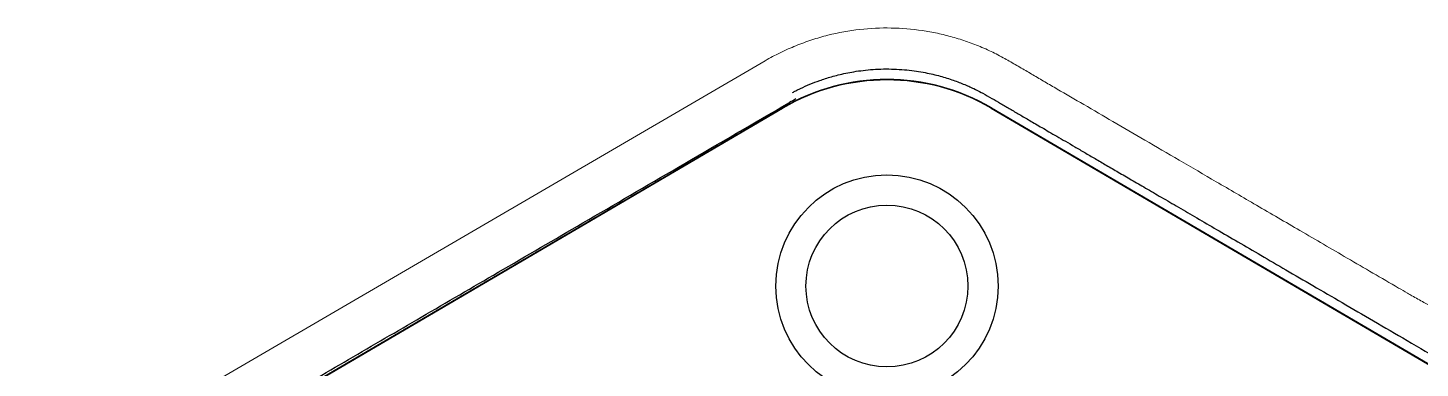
# Model space of a CAD drawing. Header units: millimetres. Extents: x 100 to 1590, y 100 to 694.
# Drawn here: x 1252.147 to 1252.928, y 538.548 to 538.739 of the extents above; entities that cross this region are included whole.
import ezdxf

# ---------------------------------------------------------------- set-up
doc = ezdxf.new("R2010")
doc.units = ezdxf.units.MM
doc.layers.add('OUTLINE', color=6, linetype='Continuous', lineweight=9)

msp = doc.modelspace()

# ---------------------------------------------------------------- linework, layer by layer
at = {"color": 7, "linetype": 'Continuous'}
for p, q in [((1252.18794, 538.46984), (1252.57037, 538.69398)), ((1252.57008, 538.69447), (1252.57437, 538.69696)), ((1252.68759, 538.69398), (1253.00718, 538.50667))]:
    msp.add_line(p, q, dxfattribs=at)
at = {"color": 9, "linetype": 'Continuous'}
for p, q in [((1252.18828, 538.46973), (1252.5705, 538.69375)), ((1252.68745, 538.69375), (1253.00701, 538.50646))]:
    msp.add_line(p, q, dxfattribs=at)
at = {"color": 7, "linetype": 'Continuous'}
for radius in [0.06234, 0.04542]:
    msp.add_circle((1252.62898, 538.59397), radius, dxfattribs=at)
for centre, radius, start, end in [((1252.62898, 538.59397), 0.11591, 59.62621, 120.37379), ((1252.64044, 538.5818), 0.13276, 118.07149, 119.84523)]:
    msp.add_arc(centre, radius, start, end, dxfattribs=at)
at = {"color": 9, "linetype": 'Continuous'}
msp.add_arc((1252.62898, 538.59397), 0.11565, 59.62621, 120.37379, dxfattribs=at)
for points, start_tangent, end_tangent in [([(1252.57604, 538.70255), (1252.57788, 538.70352), (1252.5805, 538.70482), (1252.5858, 538.70718), (1252.59134, 538.7093), (1252.59444, 538.71035), (1252.59786, 538.71139), (1252.60164, 538.7124), (1252.60585, 538.71337), (1252.61051, 538.71424), (1252.61565, 538.71497), (1252.6212, 538.71549), (1252.62703, 538.71575), (1252.63297, 538.71569), (1252.6388, 538.71533), (1252.64428, 538.71472), (1252.64926, 538.71393), (1252.65374, 538.71301), (1252.65783, 538.71201), (1252.66169, 538.71092), (1252.66533, 538.70974), (1252.6687, 538.70854), (1252.67183, 538.70731), (1252.67484, 538.70603), (1252.67765, 538.70473), (1252.68191, 538.70257)], (0.880851, 0.473394), (0.881424, -0.472327)), ([(1252.68191, 538.70257), (1252.68274, 538.70212), (1252.68781, 538.69927), (1252.69273, 538.69642), (1252.69529, 538.69492), (1252.69616, 538.69441)], (0.881424, -0.472327), (0.861457, -0.50783)), ([(1252.69616, 538.69441), (1252.69791, 538.69337), (1252.70058, 538.6918), (1252.70329, 538.69021), (1252.70609, 538.68857), (1252.70907, 538.68683), (1252.71232, 538.68494), (1252.7159, 538.68286), (1252.71987, 538.68055), (1252.72426, 538.67799), (1252.72907, 538.67519), (1252.7343, 538.67214), (1252.73989, 538.66887), (1252.74577, 538.66544), (1252.75202, 538.66179), (1252.75874, 538.65787), (1252.76604, 538.65361), (1252.77403, 538.64895), (1252.78283, 538.64383), (1252.79246, 538.63821), (1252.80281, 538.63217), (1252.81389, 538.62571), (1252.82583, 538.61874), (1252.83875, 538.61121), (1252.85275, 538.60305), (1252.86789, 538.59421), (1252.88423, 538.58468), (1252.90179, 538.57444), (1252.92069, 538.56342), (1252.9411, 538.55152), (1252.96322, 538.53861), (1252.98713, 538.52467), (1253.00376, 538.51497)], (0.861457, -0.50783), (0.863807, -0.503824))]:
    msp.add_spline(points, degree=3, dxfattribs=dict(at, start_tangent=start_tangent, end_tangent=end_tangent))
at = {"color": 7, "linetype": 'Continuous', "start_tangent": (0.864877, 0.501984), "end_tangent": (0.864937, 0.501881)}
msp.add_spline([(1252.18602, 538.47046), (1252.20581, 538.48197), (1252.24645, 538.50571), (1252.28688, 538.52932), (1252.32705, 538.55274), (1252.36781, 538.57651), (1252.41097, 538.60168), (1252.45842, 538.62936), (1252.51205, 538.66065), (1252.57008, 538.69447)], degree=3, dxfattribs=at)
at = {"layer": 'OUTLINE'}
msp.add_line((1252.56074, 538.72041), (1252.14716, 538.47918), dxfattribs=at)
msp.add_arc((1253.36365, 539.36024), 0.88846, 239.73925, 240.11649, dxfattribs=at)
for points, start_tangent, end_tangent in [([(1252.91593, 538.59284), (1252.88712, 538.60964), (1252.86063, 538.62509), (1252.83622, 538.63932), (1252.81371, 538.65245), (1252.79288, 538.6646), (1252.77358, 538.67586), (1252.75574, 538.68627), (1252.7394, 538.69581), (1252.72452, 538.70446), (1252.71757, 538.70851), (1252.7109, 538.71243), (1252.70433, 538.71629), (1252.69759, 538.72019), (1252.69416, 538.7221), (1252.69023, 538.72418), (1252.68645, 538.72602), (1252.68228, 538.72789), (1252.67413, 538.73105), (1252.6658, 538.73368), (1252.65733, 538.73578), (1252.64875, 538.73732), (1252.6314, 538.73875), (1252.61377, 538.73791), (1252.59592, 538.73468), (1252.58688, 538.73208), (1252.57789, 538.72879), (1252.57363, 538.72698), (1252.56904, 538.72484), (1252.56074, 538.72041)], (-0.86382, 0.503801), (-0.870696, -0.491821)), ([(1252.94365, 538.5779), (1252.94052, 538.5793), (1252.93594, 538.58162), (1252.93018, 538.58473), (1252.92341, 538.58852), (1252.92099, 538.58991)], (-0.92832, 0.371782), (-0.867112, 0.498113))]:
    msp.add_spline(points, degree=3, dxfattribs=dict(at, start_tangent=start_tangent, end_tangent=end_tangent))

doc.saveas('drawing.dxf')
